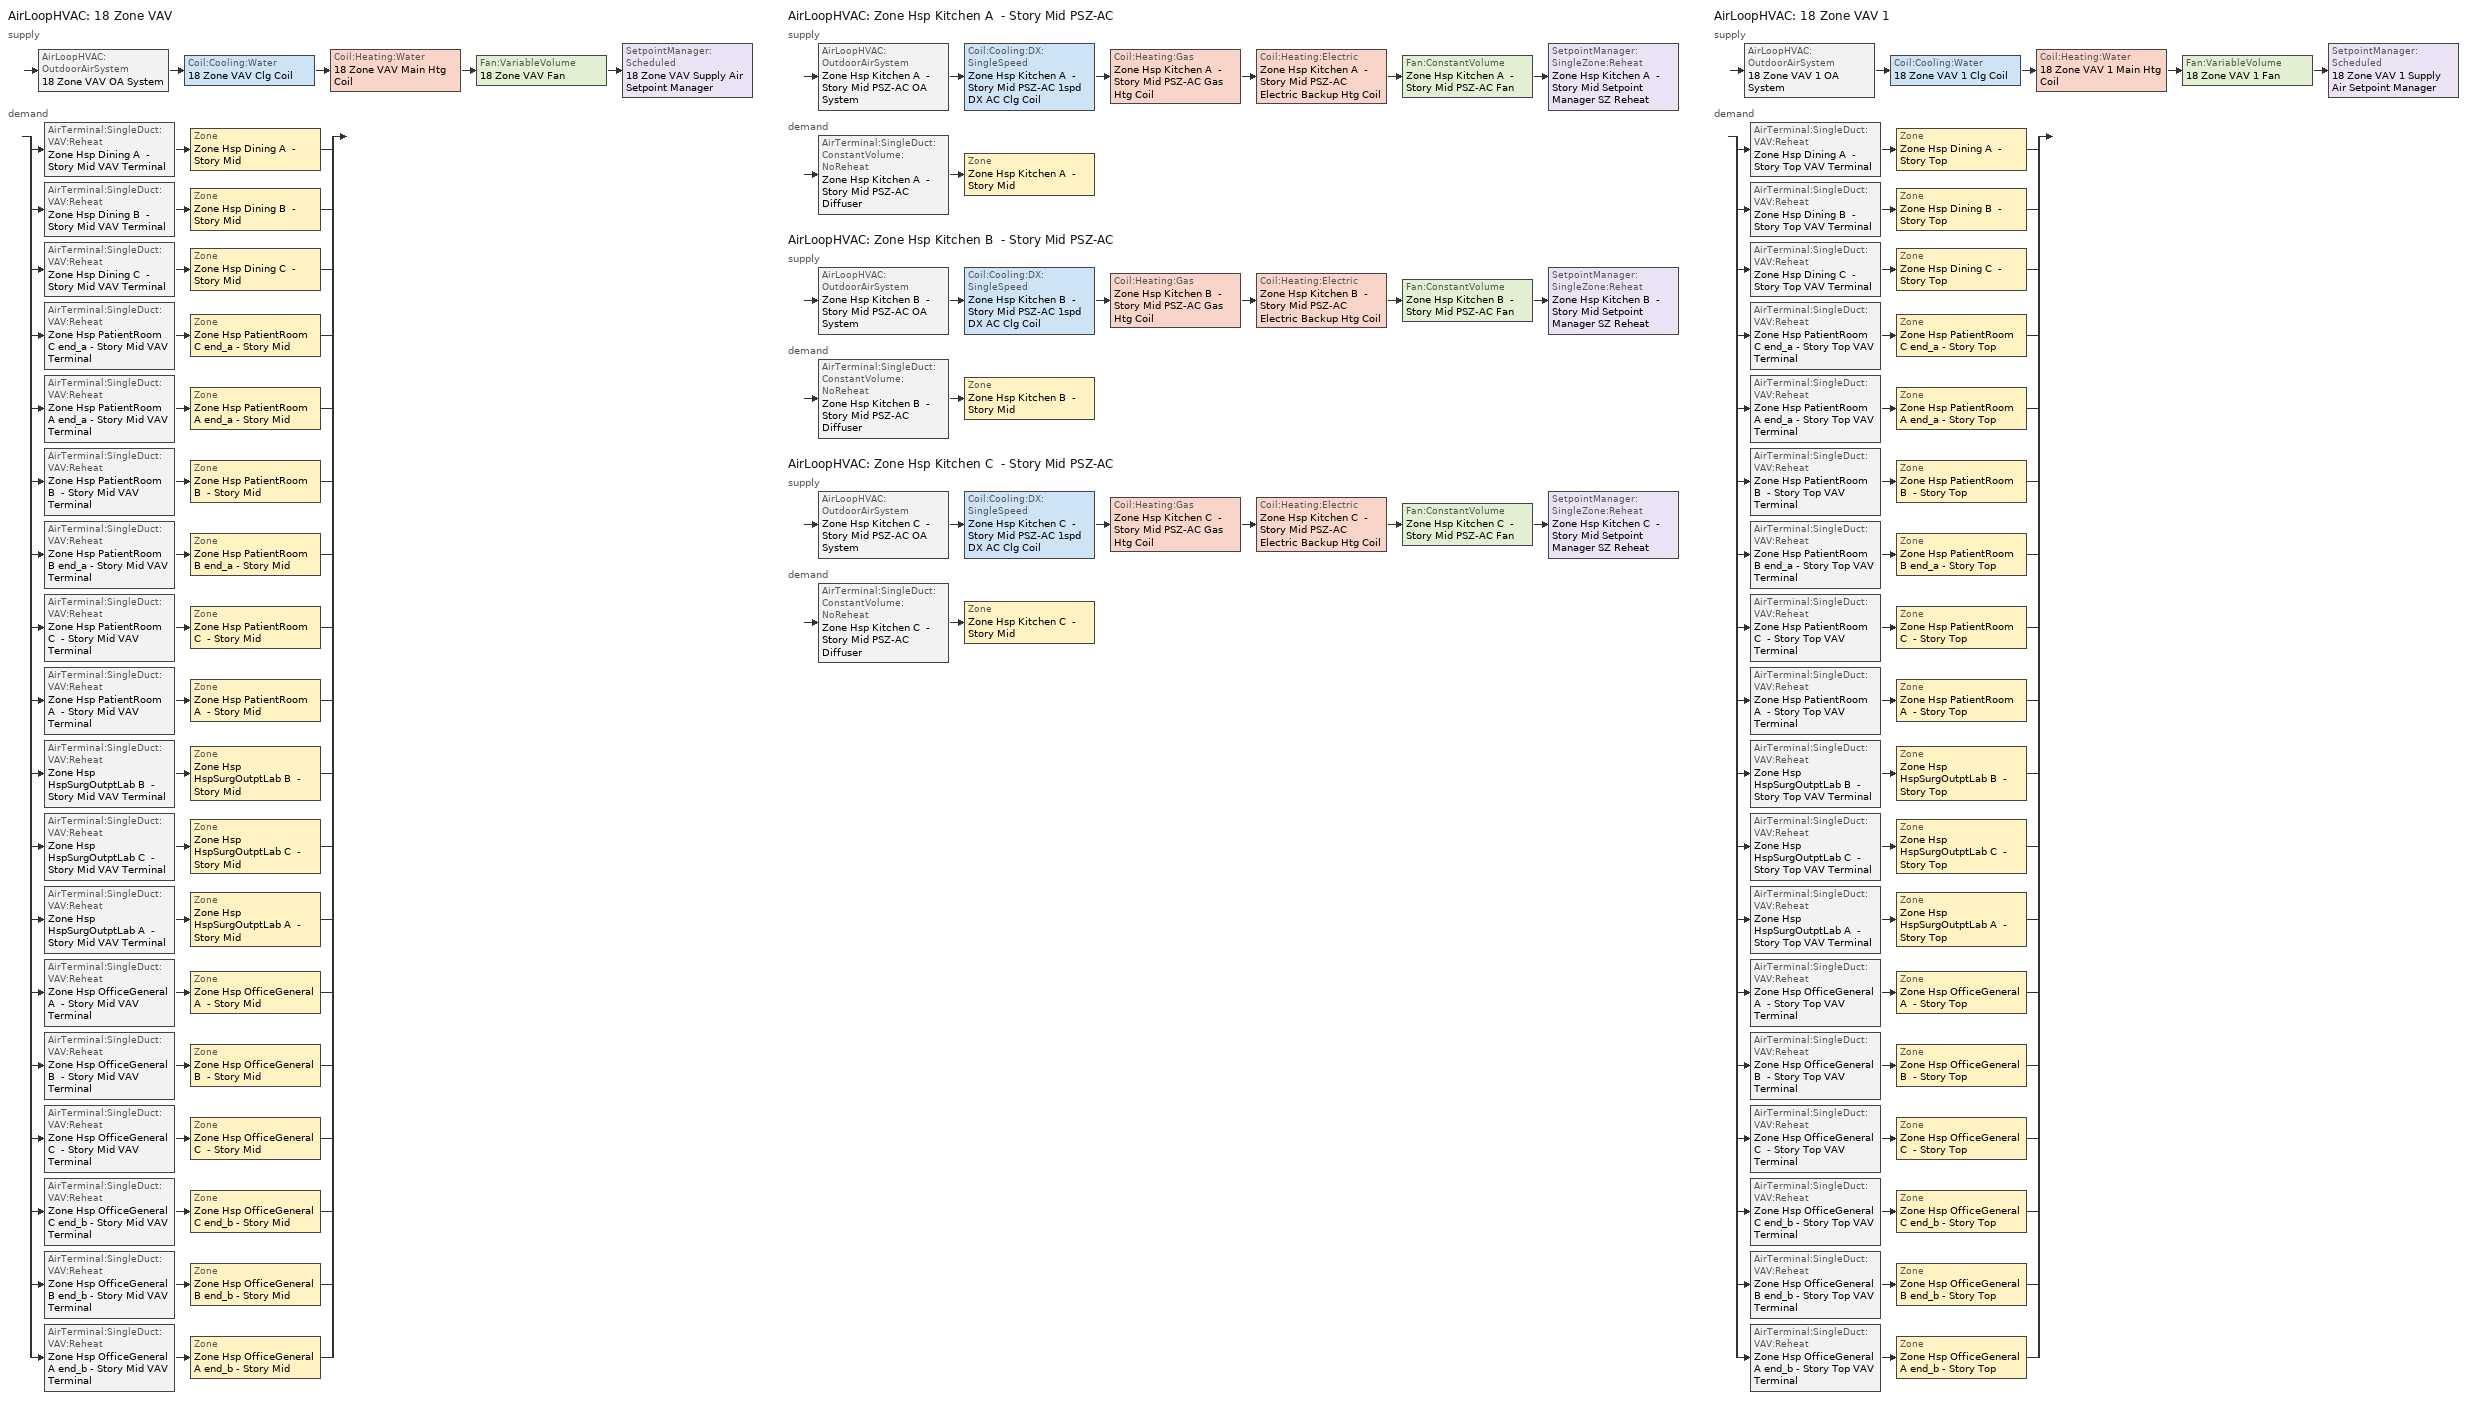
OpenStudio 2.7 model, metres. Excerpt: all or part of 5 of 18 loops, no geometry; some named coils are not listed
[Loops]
AirLoopHVAC '18 Zone VAV'
 supply: AirLoopHVAC:OutdoorAirSystem '18 Zone VAV OA System' > Coil:Cooling:Water '18 Zone VAV Clg Coil' > Coil:Heating:Water '18 Zone VAV Main Htg Coil' > Fan:VariableVolume '18 Zone VAV Fan' > SetpointManager:Scheduled '18 Zone VAV Supply Air Setpoint Manager'
 demand: split
  | AirTerminal:SingleDuct:VAV:Reheat 'Zone Hsp Dining A  - Story Mid VAV Terminal' > Zone 'Zone Hsp Dining A  - Story Mid'
  | AirTerminal:SingleDuct:VAV:Reheat 'Zone Hsp Dining B  - Story Mid VAV Terminal' > Zone 'Zone Hsp Dining B  - Story Mid'
  | AirTerminal:SingleDuct:VAV:Reheat 'Zone Hsp Dining C  - Story Mid VAV Terminal' > Zone 'Zone Hsp Dining C  - Story Mid'
  | AirTerminal:SingleDuct:VAV:Reheat 'Zone Hsp PatientRoom C end_a - Story Mid VAV Terminal' > Zone 'Zone Hsp PatientRoom C end_a - Story Mid'
  | AirTerminal:SingleDuct:VAV:Reheat 'Zone Hsp PatientRoom A end_a - Story Mid VAV Terminal' > Zone 'Zone Hsp PatientRoom A end_a - Story Mid'
  | AirTerminal:SingleDuct:VAV:Reheat 'Zone Hsp PatientRoom B  - Story Mid VAV Terminal' > Zone 'Zone Hsp PatientRoom B  - Story Mid'
  | AirTerminal:SingleDuct:VAV:Reheat 'Zone Hsp PatientRoom B end_a - Story Mid VAV Terminal' > Zone 'Zone Hsp PatientRoom B end_a - Story Mid'
  | AirTerminal:SingleDuct:VAV:Reheat 'Zone Hsp PatientRoom C  - Story Mid VAV Terminal' > Zone 'Zone Hsp PatientRoom C  - Story Mid'
  | AirTerminal:SingleDuct:VAV:Reheat 'Zone Hsp PatientRoom A  - Story Mid VAV Terminal' > Zone 'Zone Hsp PatientRoom A  - Story Mid'
  | AirTerminal:SingleDuct:VAV:Reheat 'Zone Hsp HspSurgOutptLab B  - Story Mid VAV Terminal' > Zone 'Zone Hsp HspSurgOutptLab B  - Story Mid'
  | AirTerminal:SingleDuct:VAV:Reheat 'Zone Hsp HspSurgOutptLab C  - Story Mid VAV Terminal' > Zone 'Zone Hsp HspSurgOutptLab C  - Story Mid'
  | AirTerminal:SingleDuct:VAV:Reheat 'Zone Hsp HspSurgOutptLab A  - Story Mid VAV Terminal' > Zone 'Zone Hsp HspSurgOutptLab A  - Story Mid'
  | AirTerminal:SingleDuct:VAV:Reheat 'Zone Hsp OfficeGeneral A  - Story Mid VAV Terminal' > Zone 'Zone Hsp OfficeGeneral A  - Story Mid'
  | AirTerminal:SingleDuct:VAV:Reheat 'Zone Hsp OfficeGeneral B  - Story Mid VAV Terminal' > Zone 'Zone Hsp OfficeGeneral B  - Story Mid'
  | AirTerminal:SingleDuct:VAV:Reheat 'Zone Hsp OfficeGeneral C  - Story Mid VAV Terminal' > Zone 'Zone Hsp OfficeGeneral C  - Story Mid'
  | AirTerminal:SingleDuct:VAV:Reheat 'Zone Hsp OfficeGeneral C end_b - Story Mid VAV Terminal' > Zone 'Zone Hsp OfficeGeneral C end_b - Story Mid'
  | AirTerminal:SingleDuct:VAV:Reheat 'Zone Hsp OfficeGeneral B end_b - Story Mid VAV Terminal' > Zone 'Zone Hsp OfficeGeneral B end_b - Story Mid'
  | AirTerminal:SingleDuct:VAV:Reheat 'Zone Hsp OfficeGeneral A end_b - Story Mid VAV Terminal' > Zone 'Zone Hsp OfficeGeneral A end_b - Story Mid'
AirLoopHVAC 'Zone Hsp Kitchen A  - Story Mid PSZ-AC'
 supply: AirLoopHVAC:OutdoorAirSystem 'Zone Hsp Kitchen A  - Story Mid PSZ-AC OA System' > Coil:Cooling:DX:SingleSpeed 'Zone Hsp Kitchen A  - Story Mid PSZ-AC 1spd DX AC Clg Coil' > Coil:Heating:Gas 'Zone Hsp Kitchen A  - Story Mid PSZ-AC Gas Htg Coil' > Coil:Heating:Electric 'Zone Hsp Kitchen A  - Story Mid PSZ-AC Electric Backup Htg Coil' > Fan:ConstantVolume 'Zone Hsp Kitchen A  - Story Mid PSZ-AC Fan' > SetpointManager:SingleZone:Reheat 'Zone Hsp Kitchen A  - Story Mid Setpoint Manager SZ Reheat'
 demand: AirTerminal:SingleDuct:ConstantVolume:NoReheat 'Zone Hsp Kitchen A  - Story Mid PSZ-AC Diffuser' > Zone 'Zone Hsp Kitchen A  - Story Mid'
AirLoopHVAC 'Zone Hsp Kitchen B  - Story Mid PSZ-AC'
 supply: AirLoopHVAC:OutdoorAirSystem 'Zone Hsp Kitchen B  - Story Mid PSZ-AC OA System' > Coil:Cooling:DX:SingleSpeed 'Zone Hsp Kitchen B  - Story Mid PSZ-AC 1spd DX AC Clg Coil' > Coil:Heating:Gas 'Zone Hsp Kitchen B  - Story Mid PSZ-AC Gas Htg Coil' > Coil:Heating:Electric 'Zone Hsp Kitchen B  - Story Mid PSZ-AC Electric Backup Htg Coil' > Fan:ConstantVolume 'Zone Hsp Kitchen B  - Story Mid PSZ-AC Fan' > SetpointManager:SingleZone:Reheat 'Zone Hsp Kitchen B  - Story Mid Setpoint Manager SZ Reheat'
 demand: AirTerminal:SingleDuct:ConstantVolume:NoReheat 'Zone Hsp Kitchen B  - Story Mid PSZ-AC Diffuser' > Zone 'Zone Hsp Kitchen B  - Story Mid'
AirLoopHVAC 'Zone Hsp Kitchen C  - Story Mid PSZ-AC'
 supply: AirLoopHVAC:OutdoorAirSystem 'Zone Hsp Kitchen C  - Story Mid PSZ-AC OA System' > Coil:Cooling:DX:SingleSpeed 'Zone Hsp Kitchen C  - Story Mid PSZ-AC 1spd DX AC Clg Coil' > Coil:Heating:Gas 'Zone Hsp Kitchen C  - Story Mid PSZ-AC Gas Htg Coil' > Coil:Heating:Electric 'Zone Hsp Kitchen C  - Story Mid PSZ-AC Electric Backup Htg Coil' > Fan:ConstantVolume 'Zone Hsp Kitchen C  - Story Mid PSZ-AC Fan' > SetpointManager:SingleZone:Reheat 'Zone Hsp Kitchen C  - Story Mid Setpoint Manager SZ Reheat'
 demand: AirTerminal:SingleDuct:ConstantVolume:NoReheat 'Zone Hsp Kitchen C  - Story Mid PSZ-AC Diffuser' > Zone 'Zone Hsp Kitchen C  - Story Mid'
AirLoopHVAC '18 Zone VAV 1'
 supply: AirLoopHVAC:OutdoorAirSystem '18 Zone VAV 1 OA System' > Coil:Cooling:Water '18 Zone VAV 1 Clg Coil' > Coil:Heating:Water '18 Zone VAV 1 Main Htg Coil' > Fan:VariableVolume '18 Zone VAV 1 Fan' > SetpointManager:Scheduled '18 Zone VAV 1 Supply Air Setpoint Manager'
 demand: split
  | AirTerminal:SingleDuct:VAV:Reheat 'Zone Hsp Dining A  - Story Top VAV Terminal' > Zone 'Zone Hsp Dining A  - Story Top'
  | AirTerminal:SingleDuct:VAV:Reheat 'Zone Hsp Dining B  - Story Top VAV Terminal' > Zone 'Zone Hsp Dining B  - Story Top'
  | AirTerminal:SingleDuct:VAV:Reheat 'Zone Hsp Dining C  - Story Top VAV Terminal' > Zone 'Zone Hsp Dining C  - Story Top'
  | AirTerminal:SingleDuct:VAV:Reheat 'Zone Hsp PatientRoom C end_a - Story Top VAV Terminal' > Zone 'Zone Hsp PatientRoom C end_a - Story Top'
  | AirTerminal:SingleDuct:VAV:Reheat 'Zone Hsp PatientRoom A end_a - Story Top VAV Terminal' > Zone 'Zone Hsp PatientRoom A end_a - Story Top'
  | AirTerminal:SingleDuct:VAV:Reheat 'Zone Hsp PatientRoom B  - Story Top VAV Terminal' > Zone 'Zone Hsp PatientRoom B  - Story Top'
  | AirTerminal:SingleDuct:VAV:Reheat 'Zone Hsp PatientRoom B end_a - Story Top VAV Terminal' > Zone 'Zone Hsp PatientRoom B end_a - Story Top'
  | AirTerminal:SingleDuct:VAV:Reheat 'Zone Hsp PatientRoom C  - Story Top VAV Terminal' > Zone 'Zone Hsp PatientRoom C  - Story Top'
  | AirTerminal:SingleDuct:VAV:Reheat 'Zone Hsp PatientRoom A  - Story Top VAV Terminal' > Zone 'Zone Hsp PatientRoom A  - Story Top'
  | AirTerminal:SingleDuct:VAV:Reheat 'Zone Hsp HspSurgOutptLab B  - Story Top VAV Terminal' > Zone 'Zone Hsp HspSurgOutptLab B  - Story Top'
  | AirTerminal:SingleDuct:VAV:Reheat 'Zone Hsp HspSurgOutptLab C  - Story Top VAV Terminal' > Zone 'Zone Hsp HspSurgOutptLab C  - Story Top'
  | AirTerminal:SingleDuct:VAV:Reheat 'Zone Hsp HspSurgOutptLab A  - Story Top VAV Terminal' > Zone 'Zone Hsp HspSurgOutptLab A  - Story Top'
  | AirTerminal:SingleDuct:VAV:Reheat 'Zone Hsp OfficeGeneral A  - Story Top VAV Terminal' > Zone 'Zone Hsp OfficeGeneral A  - Story Top'
  | AirTerminal:SingleDuct:VAV:Reheat 'Zone Hsp OfficeGeneral B  - Story Top VAV Terminal' > Zone 'Zone Hsp OfficeGeneral B  - Story Top'
  | AirTerminal:SingleDuct:VAV:Reheat 'Zone Hsp OfficeGeneral C  - Story Top VAV Terminal' > Zone 'Zone Hsp OfficeGeneral C  - Story Top'
  | AirTerminal:SingleDuct:VAV:Reheat 'Zone Hsp OfficeGeneral C end_b - Story Top VAV Terminal' > Zone 'Zone Hsp OfficeGeneral C end_b - Story Top'
  | AirTerminal:SingleDuct:VAV:Reheat 'Zone Hsp OfficeGeneral B end_b - Story Top VAV Terminal' > Zone 'Zone Hsp OfficeGeneral B end_b - Story Top'
  | AirTerminal:SingleDuct:VAV:Reheat 'Zone Hsp OfficeGeneral A end_b - Story Top VAV Terminal' > Zone 'Zone Hsp OfficeGeneral A end_b - Story Top'
[Sizing:Zone] Zone Cooling Design Supply Air Temperature Input Method=SupplyAirTemperature; Zone Cooling Design Supply Air Temperature {C}=12.7778; Zone Cooling Design Supply Air Temperature Difference {deltaC}=11.11; Zone Heating Design Supply Air Temperature Input Method=SupplyAirTemperature; Zone Heating Design Supply Air Temperature Difference {deltaC}=11.11; Zone Cooling Design Supply Air Humidity Ratio {kg-H2O/kg-air}=0.0085; Zone Heating Design Supply Air Humidity Ratio {kg-H2O/kg-air}=0.008; Heating Design Air Flow Method=DesignDay; Account for Dedicated Outdoor Air System=No; Dedicated Outdoor Air System Control Strategy=NeutralSupplyAir; Dedicated Outdoor Air Low Setpoint Temperature for Design {C}=autosize; Dedicated Outdoor Air High Setpoint Temperature for Design {C}=autosize
Name | Zone Heating Design Supply Air Temperature {C} | Cooling Design Air Flow Method
Zone Hsp PatientRoom A end_a - Story Mid; Zone Hsp PatientRoom B end_a - Story Mid; Zone Hsp PatientRoom C end_a - Story Mid; Zone Hsp PatientRoom A  - Story Mid; Zone Hsp PatientRoom B  - Story Mid; Zone Hsp PatientRoom C  - Story Mid; Zone Hsp Dining A  - Story Mid; Zone Hsp Dining B  - Story Mid; Zone Hsp Dining C  - Story Mid; Zone Hsp HspSurgOutptLab A  - Story Mid; Zone Hsp HspSurgOutptLab B  - Story Mid; Zone Hsp HspSurgOutptLab C  - Story Mid; Zone Hsp OfficeGeneral A  - Story Mid; Zone Hsp OfficeGeneral B  - Story Mid; Zone Hsp OfficeGeneral C  - Story Mid; Zone Hsp OfficeGeneral A end_b - Story Mid; Zone Hsp OfficeGeneral B end_b - Story Mid; Zone Hsp OfficeGeneral C end_b - Story Mid; Zone Hsp PatientRoom A end_a - Story Top; Zone Hsp PatientRoom B end_a - Story Top; Zone Hsp PatientRoom C end_a - Story Top; Zone Hsp PatientRoom A  - Story Top; Zone Hsp PatientRoom B  - Story Top; Zone Hsp PatientRoom C  - Story Top; Zone Hsp Dining A  - Story Top; Zone Hsp Dining B  - Story Top; Zone Hsp Dining C  - Story Top; Zone Hsp HspSurgOutptLab A  - Story Top; Zone Hsp HspSurgOutptLab B  - Story Top; Zone Hsp HspSurgOutptLab C  - Story Top; Zone Hsp OfficeGeneral A  - Story Top; Zone Hsp OfficeGeneral B  - Story Top; Zone Hsp OfficeGeneral C  - Story Top; Zone Hsp OfficeGeneral A end_b - Story Top; Zone Hsp OfficeGeneral B end_b - Story Top; Zone Hsp OfficeGeneral C end_b - Story Top | 40 | DesignDayWithLimit
Zone Hsp Kitchen A  - Story Mid; Zone Hsp Kitchen B  - Story Mid; Zone Hsp Kitchen C  - Story Mid | 50 | DesignDay
[Zone equipment]
Zone Hsp PatientRoom A end_a - Story Mid: Zone Hsp PatientRoom A end_a - Story Mid VAV Terminal
Zone Hsp PatientRoom B end_a - Story Mid: Zone Hsp PatientRoom B end_a - Story Mid VAV Terminal
Zone Hsp PatientRoom C end_a - Story Mid: Zone Hsp PatientRoom C end_a - Story Mid VAV Terminal
Zone Hsp PatientRoom A  - Story Mid: Zone Hsp PatientRoom A  - Story Mid VAV Terminal
Zone Hsp PatientRoom B  - Story Mid: Zone Hsp PatientRoom B  - Story Mid VAV Terminal
Zone Hsp PatientRoom C  - Story Mid: Zone Hsp PatientRoom C  - Story Mid VAV Terminal
Zone Hsp Kitchen A  - Story Mid: Zone Hsp Kitchen A  - Story Mid Exhaust Fan, Zone Hsp Kitchen A  - Story Mid PSZ-AC Diffuser
Zone Hsp Kitchen B  - Story Mid: Zone Hsp Kitchen B  - Story Mid Exhaust Fan, Zone Hsp Kitchen B  - Story Mid PSZ-AC Diffuser
Zone Hsp Kitchen C  - Story Mid: Zone Hsp Kitchen C  - Story Mid Exhaust Fan, Zone Hsp Kitchen C  - Story Mid PSZ-AC Diffuser
Zone Hsp Dining A  - Story Mid: Zone Hsp Dining A  - Story Mid VAV Terminal
Zone Hsp Dining B  - Story Mid: Zone Hsp Dining B  - Story Mid VAV Terminal
Zone Hsp Dining C  - Story Mid: Zone Hsp Dining C  - Story Mid VAV Terminal
Zone Hsp HspSurgOutptLab A  - Story Mid: Zone Hsp HspSurgOutptLab A  - Story Mid VAV Terminal
Zone Hsp HspSurgOutptLab B  - Story Mid: Zone Hsp HspSurgOutptLab B  - Story Mid VAV Terminal
Zone Hsp HspSurgOutptLab C  - Story Mid: Zone Hsp HspSurgOutptLab C  - Story Mid VAV Terminal
Zone Hsp OfficeGeneral A  - Story Mid: Zone Hsp OfficeGeneral A  - Story Mid VAV Terminal
Zone Hsp OfficeGeneral B  - Story Mid: Zone Hsp OfficeGeneral B  - Story Mid VAV Terminal
Zone Hsp OfficeGeneral C  - Story Mid: Zone Hsp OfficeGeneral C  - Story Mid VAV Terminal
Zone Hsp OfficeGeneral A end_b - Story Mid: Zone Hsp OfficeGeneral A end_b - Story Mid VAV Terminal
Zone Hsp OfficeGeneral B end_b - Story Mid: Zone Hsp OfficeGeneral B end_b - Story Mid VAV Terminal
Zone Hsp OfficeGeneral C end_b - Story Mid: Zone Hsp OfficeGeneral C end_b - Story Mid VAV Terminal
Zone Hsp PatientRoom A end_a - Story Top: Zone Hsp PatientRoom A end_a - Story Top VAV Terminal
Zone Hsp PatientRoom B end_a - Story Top: Zone Hsp PatientRoom B end_a - Story Top VAV Terminal
Zone Hsp PatientRoom C end_a - Story Top: Zone Hsp PatientRoom C end_a - Story Top VAV Terminal
Zone Hsp PatientRoom A  - Story Top: Zone Hsp PatientRoom A  - Story Top VAV Terminal
Zone Hsp PatientRoom B  - Story Top: Zone Hsp PatientRoom B  - Story Top VAV Terminal
Zone Hsp PatientRoom C  - Story Top: Zone Hsp PatientRoom C  - Story Top VAV Terminal
Zone Hsp Dining A  - Story Top: Zone Hsp Dining A  - Story Top VAV Terminal
Zone Hsp Dining B  - Story Top: Zone Hsp Dining B  - Story Top VAV Terminal
Zone Hsp Dining C  - Story Top: Zone Hsp Dining C  - Story Top VAV Terminal
Zone Hsp HspSurgOutptLab A  - Story Top: Zone Hsp HspSurgOutptLab A  - Story Top VAV Terminal
Zone Hsp HspSurgOutptLab B  - Story Top: Zone Hsp HspSurgOutptLab B  - Story Top VAV Terminal
Zone Hsp HspSurgOutptLab C  - Story Top: Zone Hsp HspSurgOutptLab C  - Story Top VAV Terminal
Zone Hsp OfficeGeneral A  - Story Top: Zone Hsp OfficeGeneral A  - Story Top VAV Terminal
Zone Hsp OfficeGeneral B  - Story Top: Zone Hsp OfficeGeneral B  - Story Top VAV Terminal
Zone Hsp OfficeGeneral C  - Story Top: Zone Hsp OfficeGeneral C  - Story Top VAV Terminal
Zone Hsp OfficeGeneral A end_b - Story Top: Zone Hsp OfficeGeneral A end_b - Story Top VAV Terminal
Zone Hsp OfficeGeneral B end_b - Story Top: Zone Hsp OfficeGeneral B end_b - Story Top VAV Terminal
Zone Hsp OfficeGeneral C end_b - Story Top: Zone Hsp OfficeGeneral C end_b - Story Top VAV Terminal
[Fan:ZoneExhaust] Availability Schedule=DEER Hospital Kitchen Exhaust Fan DCV Schedule; Fan Total Efficiency=0.429; Pressure Rise {Pa}=124.544; System Availability Manager Coupling Mode=Decoupled
Name | Maximum Flow Rate {m3/s}
Zone Hsp Kitchen A  - Story Mid Exhaust Fan; Zone Hsp Kitchen C  - Story Mid Exhaust Fan | 0.047143
Zone Hsp Kitchen B  - Story Mid Exhaust Fan | 0.547229
[SetpointManager:Scheduled] Control Variable=Temperature
Name | Schedule | Setpoint Node or NodeList
18 Zone VAV Supply Air Setpoint Manager | Supply Air Temp - 55.0F 1 | 18 Zone VAV Supply Outlet Node
18 Zone VAV 1 Supply Air Setpoint Manager | Supply Air Temp - 55.0F 2 | 18 Zone VAV 1 Supply Outlet Node
[AirLoopHVAC] Availability Schedule=Always On Discrete; Design Supply Air Flow Rate {m3/s}=AutoSize
18 Zone VAV; Zone Hsp Kitchen A  - Story Mid PSZ-AC; Zone Hsp Kitchen B  - Story Mid PSZ-AC; Zone Hsp Kitchen C  - Story Mid PSZ-AC; 18 Zone VAV 1
[Sizing:System] Type of Load to Size On=Sensible; Design Outdoor Air Flow Rate {m3/s}=Autosize; Preheat Design Temperature {C}=7.22222; Preheat Design Humidity Ratio {kg-H2O/kg-Air}=0.008; Precool Design Temperature {C}=12.7778; Precool Design Humidity Ratio {kg-H2O/kg-Air}=0.008; Central Cooling Design Supply Air Temperature {C}=12.7778; Sizing Option=Coincident; 100% Outdoor Air in Cooling=No; 100% Outdoor Air in Heating=No; Central Cooling Design Supply Air Humidity Ratio {kg-H2O/kg-Air}=0.0085; Central Heating Design Supply Air Humidity Ratio {kg-H2O/kg-Air}=0.008; Cooling Design Air Flow Method=DesignDay; Cooling Design Air Flow Rate {m3/s}=0; Heating Design Air Flow Method=DesignDay; Heating Design Air Flow Rate {m3/s}=0; System Outdoor Air Method=ZoneSum; Zone Maximum Outdoor Air Fraction=1; Cooling Supply Air Flow Rate Per Floor Area {m3/s-m2}=0.00996765; Cooling Fraction of Autosized Cooling Supply Air Flow Rate=1; Cooling Supply Air Flow Rate Per Unit Cooling Capacity {m3/s-W}=3.94755e-05; Heating Supply Air Flow Rate Per Floor Area {m3/s-m2}=0.00996765; Heating Fraction of Autosized Heating Supply Air Flow Rate=1; Heating Fraction of Autosized Cooling Supply Air Flow Rate=1; Heating Supply Air Flow Rate Per Unit Heating Capacity {m3/s-W}=3.15882e-05; Cooling Design Capacity Method=CoolingDesignCapacity; Cooling Design Capacity {W}=autosize; Cooling Design Capacity Per Floor Area {W/m2}=234.7; Fraction of Autosized Cooling Design Capacity=1; Heating Design Capacity Method=HeatingDesignCapacity; Heating Design Capacity {W}=autosize; Heating Design Capacity Per Floor Area {W/m2}=157; Fraction of Autosized Heating Design Capacity=1; Central Cooling Capacity Control Method=OnOff
Name | Central Heating Maximum System Air Flow Ratio | Central Heating Design Supply Air Temperature {C}
18 Zone VAV; 18 Zone VAV 1 | 0.3 | 12.7778
Zone Hsp Kitchen A  - Story Mid PSZ-AC; Zone Hsp Kitchen B  - Story Mid PSZ-AC; Zone Hsp Kitchen C  - Story Mid PSZ-AC | 1 | 50
[Fan:VariableVolume] Availability Schedule=Always On Discrete; Fan Total Efficiency=0.62; Pressure Rise {Pa}=996.356; Maximum Flow Rate {m3/s}=Autosize; Fan Power Minimum Flow Rate Input Method=Fraction; Fan Power Minimum Flow Fraction=0.25; Fan Power Minimum Air Flow Rate {m3/s}=0; Motor Efficiency=0.9; Motor In Airstream Fraction=1; Fan Power Coefficient 1=0.0407599; Fan Power Coefficient 2=0.088045; Fan Power Coefficient 3=-0.0729261; Fan Power Coefficient 4=0.94374; Fan Power Coefficient 5=0
18 Zone VAV Fan; 18 Zone VAV 1 Fan
[Controller:OutdoorAir] Maximum Outdoor Air Flow Rate {m3/s}=Autosize; Economizer Control Type=NoEconomizer; Economizer Control Action Type=ModulateFlow; Economizer Maximum Limit Dry-Bulb Temperature {C}=28; Economizer Maximum Limit Enthalpy {J/kg}=64000; Lockout Type=NoLockout; Minimum Limit Type=FixedMinimum; High Humidity Control=No; Heat Recovery Bypass Control Type=BypassWhenWithinEconomizerLimits
Name | Minimum Outdoor Air Flow Rate {m3/s} | Controller Mechanical Ventilation | Minimum Outdoor Air Schedule
18 Zone VAV OA Controller | autosize | 18 Zone VAV Vent Controller
Zone Hsp Kitchen A  - Story Mid PSZ-AC OA System Controller | 0 | Controller Mechanical Ventilation 5 | Always On Discrete
Zone Hsp Kitchen B  - Story Mid PSZ-AC OA System Controller | 0 | Controller Mechanical Ventilation 6 | Always On Discrete
Zone Hsp Kitchen C  - Story Mid PSZ-AC OA System Controller | 0 | Controller Mechanical Ventilation 7 | Always On Discrete
18 Zone VAV 1 OA Controller | autosize | 18 Zone VAV 1 Vent Controller
[Controller:MechanicalVentilation] Availability Schedule=Always On Discrete
Name | System Outdoor Air Method
18 Zone VAV Vent Controller; 18 Zone VAV 1 Vent Controller | VentilationRateProcedure
Controller Mechanical Ventilation 5; Controller Mechanical Ventilation 6; Controller Mechanical Ventilation 7 | ZoneSum
[AirLoopHVAC:OutdoorAirSystem]
Name | Controller
18 Zone VAV OA System | 18 Zone VAV OA Controller
Zone Hsp Kitchen A  - Story Mid PSZ-AC OA System | Zone Hsp Kitchen A  - Story Mid PSZ-AC OA System Controller
Zone Hsp Kitchen B  - Story Mid PSZ-AC OA System | Zone Hsp Kitchen B  - Story Mid PSZ-AC OA System Controller
Zone Hsp Kitchen C  - Story Mid PSZ-AC OA System | Zone Hsp Kitchen C  - Story Mid PSZ-AC OA System Controller
18 Zone VAV 1 OA System | 18 Zone VAV 1 OA Controller
[AirTerminal:SingleDuct:VAV:Reheat] Availability Schedule=Always On Discrete; Maximum Air Flow Rate {m3/s}=AutoSize; Zone Minimum Air Flow Input Method=Constant; Fixed Minimum Air Flow Rate {m3/s}=0; Maximum Hot Water or Steam Flow Rate {m3/s}=AutoSize; Minimum Hot Water or Steam Flow Rate {m3/s}=0; Convergence Tolerance=0.001; Damper Heating Action=ReverseWithLimits; Maximum Flow per Zone Floor Area During Reheat {m3/s-m2}=AutoSize; Maximum Flow Fraction During Reheat=0.5; Maximum Reheat Air Temperature {C}=40; Control For Outdoor Air=No
Name | Constant Minimum Air Flow Fraction | Reheat Coil
Zone Hsp Dining A  - Story Mid VAV Terminal | 0.7 | Zone Hsp Dining A  - Story Mid Reheat Coil
Zone Hsp Dining B  - Story Mid VAV Terminal | 0.7 | Zone Hsp Dining B  - Story Mid Reheat Coil
Zone Hsp Dining C  - Story Mid VAV Terminal | 0.7 | Zone Hsp Dining C  - Story Mid Reheat Coil
Zone Hsp PatientRoom C end_a - Story Mid VAV Terminal | 0.3 | Zone Hsp PatientRoom C end_a - Story Mid Reheat Coil
Zone Hsp PatientRoom A end_a - Story Mid VAV Terminal | 0.3 | Zone Hsp PatientRoom A end_a - Story Mid Reheat Coil
Zone Hsp PatientRoom B  - Story Mid VAV Terminal | 0.3 | Zone Hsp PatientRoom B  - Story Mid Reheat Coil
Zone Hsp PatientRoom B end_a - Story Mid VAV Terminal | 0.3 | Zone Hsp PatientRoom B end_a - Story Mid Reheat Coil
Zone Hsp PatientRoom C  - Story Mid VAV Terminal | 0.3 | Zone Hsp PatientRoom C  - Story Mid Reheat Coil
Zone Hsp PatientRoom A  - Story Mid VAV Terminal | 0.3 | Zone Hsp PatientRoom A  - Story Mid Reheat Coil
Zone Hsp HspSurgOutptLab B  - Story Mid VAV Terminal | 0.3 | Zone Hsp HspSurgOutptLab B  - Story Mid Reheat Coil
Zone Hsp HspSurgOutptLab C  - Story Mid VAV Terminal | 0.3 | Zone Hsp HspSurgOutptLab C  - Story Mid Reheat Coil
Zone Hsp HspSurgOutptLab A  - Story Mid VAV Terminal | 0.3 | Zone Hsp HspSurgOutptLab A  - Story Mid Reheat Coil
Zone Hsp OfficeGeneral A  - Story Mid VAV Terminal | 0.3 | Zone Hsp OfficeGeneral A  - Story Mid Reheat Coil
Zone Hsp OfficeGeneral B  - Story Mid VAV Terminal | 0.3 | Zone Hsp OfficeGeneral B  - Story Mid Reheat Coil
Zone Hsp OfficeGeneral C  - Story Mid VAV Terminal | 0.3 | Zone Hsp OfficeGeneral C  - Story Mid Reheat Coil
Zone Hsp OfficeGeneral C end_b - Story Mid VAV Terminal | 0.3 | Zone Hsp OfficeGeneral C end_b - Story Mid Reheat Coil
Zone Hsp OfficeGeneral B end_b - Story Mid VAV Terminal | 0.3 | Zone Hsp OfficeGeneral B end_b - Story Mid Reheat Coil
Zone Hsp OfficeGeneral A end_b - Story Mid VAV Terminal | 0.3 | Zone Hsp OfficeGeneral A end_b - Story Mid Reheat Coil
Zone Hsp Dining A  - Story Top VAV Terminal | 0.7 | Zone Hsp Dining A  - Story Top Reheat Coil
Zone Hsp Dining B  - Story Top VAV Terminal | 0.7 | Zone Hsp Dining B  - Story Top Reheat Coil
Zone Hsp Dining C  - Story Top VAV Terminal | 0.7 | Zone Hsp Dining C  - Story Top Reheat Coil
Zone Hsp PatientRoom C end_a - Story Top VAV Terminal | 0.3 | Zone Hsp PatientRoom C end_a - Story Top Reheat Coil
Zone Hsp PatientRoom A end_a - Story Top VAV Terminal | 0.3 | Zone Hsp PatientRoom A end_a - Story Top Reheat Coil
Zone Hsp PatientRoom B  - Story Top VAV Terminal | 0.3 | Zone Hsp PatientRoom B  - Story Top Reheat Coil
Zone Hsp PatientRoom B end_a - Story Top VAV Terminal | 0.3 | Zone Hsp PatientRoom B end_a - Story Top Reheat Coil
Zone Hsp PatientRoom C  - Story Top VAV Terminal | 0.3 | Zone Hsp PatientRoom C  - Story Top Reheat Coil
Zone Hsp PatientRoom A  - Story Top VAV Terminal | 0.3 | Zone Hsp PatientRoom A  - Story Top Reheat Coil
Zone Hsp HspSurgOutptLab B  - Story Top VAV Terminal | 0.3 | Zone Hsp HspSurgOutptLab B  - Story Top Reheat Coil
Zone Hsp HspSurgOutptLab C  - Story Top VAV Terminal | 0.3 | Zone Hsp HspSurgOutptLab C  - Story Top Reheat Coil
Zone Hsp HspSurgOutptLab A  - Story Top VAV Terminal | 0.3 | Zone Hsp HspSurgOutptLab A  - Story Top Reheat Coil
Zone Hsp OfficeGeneral A  - Story Top VAV Terminal | 0.3 | Zone Hsp OfficeGeneral A  - Story Top Reheat Coil
Zone Hsp OfficeGeneral B  - Story Top VAV Terminal | 0.3 | Zone Hsp OfficeGeneral B  - Story Top Reheat Coil
Zone Hsp OfficeGeneral C  - Story Top VAV Terminal | 0.3 | Zone Hsp OfficeGeneral C  - Story Top Reheat Coil
Zone Hsp OfficeGeneral C end_b - Story Top VAV Terminal | 0.3 | Zone Hsp OfficeGeneral C end_b - Story Top Reheat Coil
Zone Hsp OfficeGeneral B end_b - Story Top VAV Terminal | 0.3 | Zone Hsp OfficeGeneral B end_b - Story Top Reheat Coil
Zone Hsp OfficeGeneral A end_b - Story Top VAV Terminal | 0.3 | Zone Hsp OfficeGeneral A end_b - Story Top Reheat Coil
[SetpointManager:SingleZone:Reheat] Minimum Supply Air Temperature {C}=12.7778; Maximum Supply Air Temperature {C}=50
Name | Control Zone | Setpoint Node or NodeList
Zone Hsp Kitchen A  - Story Mid Setpoint Manager SZ Reheat | Zone Hsp Kitchen A  - Story Mid | Zone Hsp Kitchen A  - Story Mid PSZ-AC Supply Outlet Node
Zone Hsp Kitchen B  - Story Mid Setpoint Manager SZ Reheat | Zone Hsp Kitchen B  - Story Mid | Zone Hsp Kitchen B  - Story Mid PSZ-AC Supply Outlet Node
Zone Hsp Kitchen C  - Story Mid Setpoint Manager SZ Reheat | Zone Hsp Kitchen C  - Story Mid | Zone Hsp Kitchen C  - Story Mid PSZ-AC Supply Outlet Node
[Fan:ConstantVolume] Availability Schedule=Always On Discrete; Fan Total Efficiency=0.54; Pressure Rise {Pa}=622.722; Maximum Flow Rate {m3/s}=AutoSize; Motor Efficiency=0.9; Motor In Airstream Fraction=1
Zone Hsp Kitchen A  - Story Mid PSZ-AC Fan; Zone Hsp Kitchen B  - Story Mid PSZ-AC Fan; Zone Hsp Kitchen C  - Story Mid PSZ-AC Fan
[Coil:Heating:Gas] Availability Schedule=Always On Discrete; Gas Burner Efficiency=0.8; Nominal Capacity {W}=AutoSize; Parasitic Electric Load {W}=0; Parasitic Gas Load {W}=0
Zone Hsp Kitchen A  - Story Mid PSZ-AC Gas Htg Coil; Zone Hsp Kitchen B  - Story Mid PSZ-AC Gas Htg Coil; Zone Hsp Kitchen C  - Story Mid PSZ-AC Gas Htg Coil
[Coil:Heating:Electric] Availability Schedule=Always On Discrete; Efficiency=1
Zone Hsp Kitchen A  - Story Mid PSZ-AC Electric Backup Htg Coil; Zone Hsp Kitchen B  - Story Mid PSZ-AC Electric Backup Htg Coil; Zone Hsp Kitchen C  - Story Mid PSZ-AC Electric Backup Htg Coil
[Coil:Cooling:DX:SingleSpeed] Availability Schedule=Always On Discrete; Rated Total Cooling Capacity {W}=autosize; Rated Sensible Heat Ratio=autosize; Rated COP {W/W}=3; Rated Air Flow Rate {m3/s}=autosize; Rated Evaporator Fan Power Per Volume Flow Rate {W/(m3/s)}=773.3; Condenser Type=AirCooled; Evaporative Condenser Effectiveness=0; Evaporative Condenser Air Flow Rate {m3/s}=Autosize; Evaporative Condenser Pump Rated Power Consumption {W}=Autosize; Crankcase Heater Capacity {W}=0; Maximum Outdoor Dry-Bulb Temperature for Crankcase Heater Operation {C}=0; Basin Heater Capacity {W/K}=0; Basin Heater Setpoint Temperature {C}=10
Name | Total Cooling Capacity Function of Temperature Curve | Total Cooling Capacity Function of Flow Fraction Curve | Energy Input Ratio Function of Temperature Curve | Energy Input Ratio Function of Flow Fraction Curve | Part Load Fraction Correlation Curve
Zone Hsp Kitchen A  - Story Mid PSZ-AC 1spd DX AC Clg Coil | Curve Biquadratic 21 | Curve Quadratic 29 | Curve Biquadratic 22 | Curve Quadratic 30 | Curve Quadratic 31
Zone Hsp Kitchen B  - Story Mid PSZ-AC 1spd DX AC Clg Coil | Curve Biquadratic 25 | Curve Quadratic 35 | Curve Biquadratic 26 | Curve Quadratic 36 | Curve Quadratic 37
Zone Hsp Kitchen C  - Story Mid PSZ-AC 1spd DX AC Clg Coil | Curve Biquadratic 29 | Curve Quadratic 41 | Curve Biquadratic 30 | Curve Quadratic 42 | Curve Quadratic 43
[AirTerminal:SingleDuct:ConstantVolume:NoReheat] Availability Schedule=Always On Discrete; Maximum Air Flow Rate {m3/s}=AutoSize
Zone Hsp Kitchen A  - Story Mid PSZ-AC Diffuser; Zone Hsp Kitchen B  - Story Mid PSZ-AC Diffuser; Zone Hsp Kitchen C  - Story Mid PSZ-AC Diffuser
[Schedule:Ruleset]
Name | Default Day Schedule | Summer Design Day Schedule | Winter Design Day Schedule
DEER Hospital Kitchen Exhaust Fan DCV Schedule | DEER Hospital Kitchen Exhaust Fan DCV Schedule Default | DEER Hospital Kitchen Exhaust Fan DCV Schedule Summer Design Day | DEER Hospital Kitchen Exhaust Fan DCV Schedule Winter Design Day
Supply Air Temp - 55.0F 1 | Supply Air Temp - 55.0F Default 1
Supply Air Temp - 55.0F 2 | Supply Air Temp - 55.0F Default 2
[Schedule:Day]
DEER Hospital Kitchen Exhaust Fan DCV Schedule Default; DEER Hospital Kitchen Exhaust Fan DCV Schedule Winter Design Day; DEER Hospital Kitchen Exhaust Fan DCV Schedule Summer Design Day: 8, 0, 0.83, 11, 0, 0.9, 13, 0, 0.83, 17, 0, 0.9, 24, 0, 0.83
Supply Air Temp - 55.0F Default 1; Supply Air Temp - 55.0F Default 2: 24, 0, 12.7778
[Schedule:Constant]
Always On Discrete: Value=1
[Curve:Biquadratic] Minimum Value of x=-100; Maximum Value of x=100; Minimum Value of y=-100; Maximum Value of y=100
Name | Coefficient1 Constant | Coefficient2 x | Coefficient3 x**2 | Coefficient4 y | Coefficient5 y**2 | Coefficient6 x*y
Curve Biquadratic 21; Curve Biquadratic 25; Curve Biquadratic 29 | 0.971212 | -0.0152755 | 0.00144345 | -0.00039321 | -6.8364e-06 | -0.000290596
Curve Biquadratic 22; Curve Biquadratic 26; Curve Biquadratic 30 | 0.286871 | 0.0239022 | -0.000810648 | 0.0134585 | 0.000338936 | -0.000487004
[Curve:Quadratic]
Name | Coefficient1 Constant | Coefficient2 x | Coefficient3 x**2 | Minimum Value of x | Maximum Value of x | Minimum Curve Output | Maximum Curve Output
Curve Quadratic 29; Curve Quadratic 30; Curve Quadratic 35; Curve Quadratic 36; Curve Quadratic 41; Curve Quadratic 42 | 1 | 0 | 0 | -100 | 100
Curve Quadratic 31; Curve Quadratic 37; Curve Quadratic 43 | 0.909496 | 0.0986477 | -0.00819488 | 0 | 1 | 0.7 | 1
